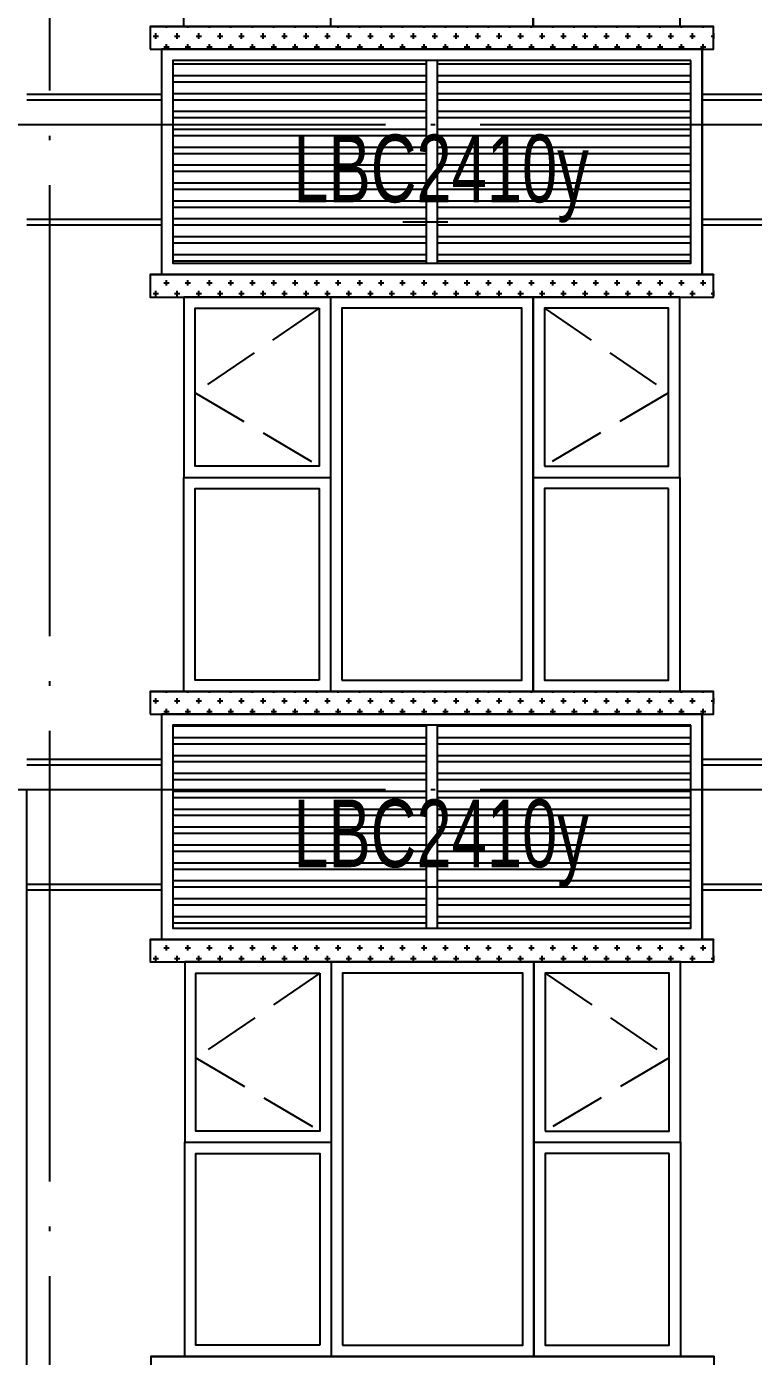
# Model space of a CAD drawing. Extents: x -12446 to 284554, y -295110 to 165007.
# Drawn here: x 58300 to 61526, y -243169 to -237269 of the extents above; entities that cross this region are included whole.
import ezdxf
from ezdxf.enums import TextEntityAlignment as Align

# ---------------------------------------------------------------- set-up
doc = ezdxf.new("R2010")
doc.units = 0
doc.header["$LTSCALE"] = 1000
doc.linetypes.add('AX-14-E$0$AX-85-M02$0$DASH', pattern=[0.35, 0.25, -0.1])
doc.linetypes.add('AX-14-E$0$DOTE', pattern=[2.42, 2, -0.2, 0.02, -0.2])
doc.layers.get('0').update_dxf_attribs({"linetype": 'CONTINUOUS'})
doc.layers.get('Defpoints').update_dxf_attribs({"linetype": 'CONTINUOUS'})
for name, color, linetype in [('A-Anno-Note', 241, 'CONTINUOUS'), ('AX-14-comp-tc$0$AX-T-LMCZ-Z$0$AX-13-E01-E03$0$A-Detl-Patt', 8, 'CONTINUOUS'), ('AX-14-E$0$A-Detl-Fine', 152, 'CONTINUOUS'), ('AX-14-E$0$A-Detl-Patt', 8, 'CONTINUOUS'), ('AX-14-E$0$A-Detl-Thin', 131, 'CONTINUOUS'), ('AX-14-E$0$A-Wind-Iden', 11, 'CONTINUOUS')]:
    doc.layers.add(name, color=color, linetype=linetype)
doc.layers.add('AX-14-E$0$A-Grid', color=222, linetype='AX-14-E$0$DOTE', plot=False)
doc.styles.add('AX-14-E$0$_TCH_DIM', font='JZFZ_ENA', dxfattribs={"width": 0.7, "bigfont": 'JZFZ_CNB'})

# ---------------------------------------------------------------- blocks, each defined once
blk = doc.blocks.new('AX-14-E$0$A$C1980769A')
at = {"layer": 'AX-14-E$0$A-Detl-Fine'}
for points in [[(1300, 2900), (1300, 2200), (750, 2200), (750, 2900), (1300, 2900)], [(1400, 1250), (2200, 1250), (2200, 2900), (1400, 2900), (1400, 1250)]]:
    blk.add_lwpolyline(points, dxfattribs=at)
for points in [[(2300, 2200), (2850, 2200), (2850, 2900), (2300, 2900)], [(1300, 1250), (750, 1250), (750, 2100), (1300, 2100)], [(2850, 2100), (2300, 2100), (2300, 1250), (2850, 1250)]]:
    blk.add_lwpolyline(points, close=True, dxfattribs=at)
at = {"layer": 'AX-14-E$0$A-Detl-Patt', "linetype": 'AX-14-E$0$AX-85-M02$0$DASH'}
for points in [[(1300, 2900), (750, 2525), (1300, 2200)], [(2300, 2900), (2850, 2525), (2300, 2200)]]:
    blk.add_lwpolyline(points, dxfattribs=at)
at = {"layer": 'AX-14-E$0$A-Detl-Thin'}
for p, q in [((0, 765), (0, 3715)), ((700, 2950), (2900, 2950)), ((550, 1200), (3050, 1200))]:
    blk.add_line(p, q, dxfattribs=at)
for points in [[(1350, 2950), (700, 2950), (700, 2150), (1350, 2150)], [(2250, 2150), (2250, 2950), (1350, 2950)], [(1350, 2950), (1350, 1200)], [(700, 1350), (700, 2150), (1350, 2150)], [(2250, 2150), (2900, 2150), (2900, 1200), (700, 1200), (700, 2150)], [(700, 2150), (1350, 2150)], [(2250, 2150), (2900, 2150)]]:
    blk.add_lwpolyline(points, dxfattribs=at)
for points in [[(2250, 2150), (2900, 2150), (2900, 2950), (2250, 2950)], [(2250, 2150), (2250, 1200)], [(550, 1100), (3050, 1100), (3050, 1200), (550, 1200)]]:
    blk.add_lwpolyline(points, close=True, dxfattribs=at)
blk = doc.blocks.new('AX-14-E$0$A$C7DED0338')
at = {"layer": 'AX-14-E$0$A-Detl-Patt'}
h = blk.add_hatch(dxfattribs=at)
h.set_pattern_fill('STEEL', color=256, scale=50, angle=135)
h.set_pattern_definition([(180, (-13688.06, -342499.556), (-7e-15, -79.375), []), (180, (-13716.125, -342527.62), (-7e-15, -79.375), [])])
h.paths.add_polyline_path([(650, 1050), (650, 150), (1775, 150), (1775, 1050)])
h = blk.add_hatch(dxfattribs=at)
h.set_pattern_fill('STEEL', color=256, scale=50, angle=135)
h.set_pattern_definition([(180, (-12613.06, -342499.556), (-7e-15, -79.375), []), (180, (-12641.125, -342527.62), (-7e-15, -79.375), [])])
h.paths.add_polyline_path([(1825, 1050), (1825, 150), (2950, 150), (2950, 1050)])
at = {"layer": 'AX-14-E$0$A-Detl-Fine'}
for points in [[(1300, 2900), (1300, 2200), (750, 2200), (750, 2900), (1300, 2900)], [(1400, 1250), (2200, 1250), (2200, 2900), (1400, 2900), (1400, 1250)]]:
    blk.add_lwpolyline(points, dxfattribs=at)
for points in [[(2300, 2200), (2850, 2200), (2850, 2900), (2300, 2900)], [(1300, 1250), (750, 1250), (750, 2100), (1300, 2100)], [(2850, 2100), (2300, 2100), (2300, 1250), (2850, 1250)], [(600, 100), (3000, 100), (3000, 1100), (600, 1100)], [(2950, 1050), (650, 1050), (650, 150), (2950, 150)], [(1825, 1050), (1775, 1050), (1775, 150), (1825, 150)]]:
    blk.add_lwpolyline(points, close=True, dxfattribs=at)
at = {"layer": 'AX-14-E$0$A-Detl-Patt', "linetype": 'AX-14-E$0$AX-85-M02$0$DASH'}
for points in [[(1300, 2900), (750, 2525), (1300, 2200)], [(2300, 2900), (2850, 2525), (2300, 2200)]]:
    blk.add_lwpolyline(points, dxfattribs=at)
at = {"layer": 'AX-14-E$0$A-Detl-Thin'}
for p, q in [((700, 2950), (2900, 2950)), ((550, 1200), (3050, 1200)), ((550, 1100), (3050, 1100)), ((550, 1100), (600, 1100)), ((600, 1100), (600, 100)), ((3000, 1100), (3000, 100)), ((550, 100), (3050, 100)), ((550, 0), (3050, 0))]:
    blk.add_line(p, q, dxfattribs=at)
for points in [[(1350, 2950), (700, 2950), (700, 2150), (1350, 2150)], [(2250, 2150), (2250, 2950), (1350, 2950)], [(1350, 2950), (1350, 1200)], [(700, 1350), (700, 2150), (1350, 2150)], [(2250, 2150), (2900, 2150), (2900, 1200), (700, 1200), (700, 2150)], [(700, 2150), (1350, 2150)], [(2250, 2150), (2900, 2150)], [(3000, 100), (550, 100), (550, 0), (3050, 0), (3050, 100), (3000, 100)]]:
    blk.add_lwpolyline(points, dxfattribs=at)
for points in [[(2250, 2150), (2900, 2150), (2900, 2950), (2250, 2950)], [(2250, 2150), (2250, 1200)], [(550, 1100), (3050, 1100), (3050, 1200), (550, 1200)]]:
    blk.add_lwpolyline(points, close=True, dxfattribs=at)
blk = doc.blocks.new('AX-14-E$0$awrhhrejreyhre')
at = {"layer": 'AX-14-E$0$A-Detl-Patt'}
for p, q in [((144161.3, 170903.8), (144761.3, 170903.8)), ((144161.3, 170878.8), (144761.3, 170878.8)), ((147161.3, 170903.8), (147641.1, 170903.8)), ((147161.3, 170878.8), (147641.1, 170878.8)), ((144161.3, 170348.8), (144761.3, 170348.8)), ((147161.3, 170348.8), (147511.3, 170348.8)), ((144161.3, 170323.8), (144761.3, 170323.8)), ((147161.3, 170323.8), (147511.3, 170323.8)), ((144161.3, 167953.8), (144761.3, 167953.8)), ((144161.3, 167928.8), (144761.3, 167928.8)), ((147161.3, 167953.8), (147641.1, 167953.8)), ((147161.3, 167928.8), (147641.1, 167928.8)), ((144161.3, 167398.8), (144761.3, 167398.8)), ((147161.3, 167398.8), (147511.3, 167398.8)), ((144161.3, 167373.8), (144761.3, 167373.8)), ((147161.3, 167373.8), (147511.3, 167373.8))]:
    blk.add_line(p, q, dxfattribs=at)
blk = doc.blocks.new('AX-14-comp-tc')
at = {"layer": 'AX-14-comp-tc$0$AX-T-LMCZ-Z$0$AX-13-E01-E03$0$A-Detl-Patt'}
h = blk.add_hatch(dxfattribs=at)
h.set_pattern_fill('CROSS', color=256, scale=30)
h.set_pattern_definition([(0, (-86013.83, -456195.72), (47.625, 47.625), [23.8125, -71.4375]), (90, (-86001.926, -456207.63), (-47.625, 47.625), [23.8125, -71.4375])])
h.paths.add_polyline_path([(58697.5, -243691.9), (61197.5, -243691.9), (61197.5, -243791.9), (58697.5, -243791.9)])
h.paths.add_polyline_path([(58697.5, -244791.9), (61197.5, -244791.9), (61197.5, -244891.9), (58697.5, -244891.9)])
h = blk.add_hatch(dxfattribs=at)
h.set_pattern_fill('CROSS', color=256, scale=30)
h.set_pattern_definition([(0, (-86013.83, -459145.72), (47.625, 47.625), [23.8125, -71.4375]), (90, (-86001.926, -459157.63), (-47.625, 47.625), [23.8125, -71.4375])])
h.paths.add_polyline_path([(58697.5, -246641.9), (61197.5, -246641.9), (61197.5, -246741.9), (58697.5, -246741.9)])
h.paths.add_polyline_path([(58697.5, -247741.9), (61197.5, -247741.9), (61197.5, -247841.9), (58697.5, -247841.9)])
blk = doc.blocks.new('AX-14-E$0$JB-WIDR-TAG')
at = {"layer": 'Defpoints'}
blk.add_line((-1.694, -2.375), (0.306, -2.375), dxfattribs=at)
at = {"style": 'AX-14-E$0$_TCH_DIM', "width": 0.7}
blk.add_attdef('WD_TAG', text='', height=3, dxfattribs=at).set_placement((0, 0), align=Align.MIDDLE_CENTER)
blk = doc.blocks.new('AX-14-E$0$wegwgewhrejsr')
at = {"layer": 'AX-14-E$0$A-Wind-Iden', "xscale": 100, "yscale": 100, "zscale": 100, "rotation": 3.415094585006376e-08}
for p in [(145999.2, 170574.5), (145999.2, 167624.5)]:
    blk.add_blockref('AX-14-E$0$JB-WIDR-TAG', p, dxfattribs=at).add_auto_attribs({'WD_TAG': 'LBC2410y'})
blk = doc.blocks.new('AX-14-E')
at = {"layer": 'AX-14-E$0$A-Grid'}
blk.add_line((58401.6, -199253.6), (58401.6, -263482.7), dxfattribs=at)
at = {"layer": 'AX-14-E$0$A-Detl-Thin'}
blk.add_blockref('AX-14-E$0$A$C1980769A', (58301.6, -244369.4), dxfattribs=at)
blk.add_blockref('AX-14-E$0$A$C7DED0338', (58298.5, -241419.4), dxfattribs=at)
at = {"layer": 'AX-14-E$0$A-Grid'}
blk.add_line((55473.5, -240654.4), (94520.7, -240654.4), dxfattribs=at)
at = {"layer": 'AX-14-E$0$A-Detl-Thin'}
blk.add_blockref('AX-14-E$0$A$C7DED0338', (58298.5, -238469.4), dxfattribs=at)
at = {"layer": 'AX-14-E$0$A-Grid'}
blk.add_line((55473.5, -237704.4), (94520.7, -237704.4), dxfattribs=at)
at = {"layer": 'AX-14-E$0$A-Detl-Thin'}
for name, p in [('AX-14-comp-tc', (152.8, 6422.5)), ('AX-14-E$0$wegwgewhrejsr', (-85859.7, -408473.3))]:
    blk.add_blockref(name, p, dxfattribs=at)
at = {"layer": 'AX-14-E$0$A-Detl-Thin', "color": 6}
blk.add_blockref('AX-14-E$0$awrhhrejreyhre', (-85859.7, -408473.3), dxfattribs=at)

msp = doc.modelspace()

# ---------------------------------------------------------------- block references
at = {"layer": 'A-Anno-Note'}
msp.add_blockref('AX-14-E', (0, 0), dxfattribs=at)

doc.saveas('drawing.dxf')
